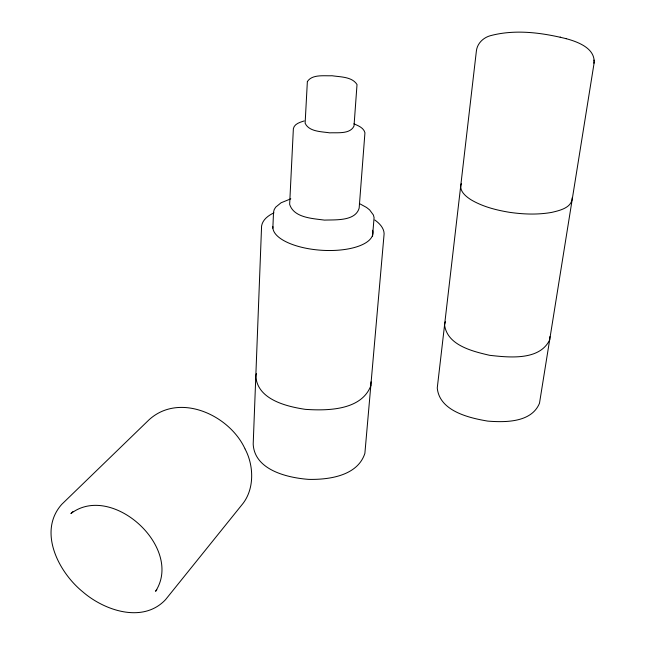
<?xml version="1.0" encoding="UTF-8"?>
<svg xmlns="http://www.w3.org/2000/svg" width="645" height="645" viewBox="0 0 645 645"><rect width="100%" height="100%" fill="white"/><g stroke="black" fill="none" stroke-linecap="round" stroke-linejoin="round"><path stroke-width="0.97" d="M566.237 38.692C541.623 32.621 515.057 29.057 490.208 35.749C483.145 37.733 477.187 43.538 476.381 51.02L437.262 387.943C439.374 411.01 468.923 417.944 487.733 421.104C505.422 422.483 531.569 422.604 539.494 403.222L593.884 64.411C596.569 48.544 577.775 41.772 565.73 38.555M593.972 63.258L593.989 62.154M593.989 61.194L594.005 60.098M272.843 228.217L273.528 212.149L274.19 209.601L275.689 207.166L281.043 202.788L290.798 198.837M572.204 197.733C572.083 207.803 559.594 210.536 551.757 212.382C537.688 214.898 523.24 214.333 509.147 212.261C496.045 210.068 482.879 206.706 471.318 199.95C465.932 196.596 458.563 190.767 461.377 183.551M370.811 385.718L371.036 381.856M549.677 339.834L549.911 336.617M372.56 236.247L374.076 217.631L373.407 215.019L369.617 209.899L366.57 207.48L359.354 203.522M255.807 376.293L256.444 373.439M444.582 324.822L445.324 321.718M370.802 385.823C361.361 410.43 327.418 410.873 305.311 409.349C286.307 406.471 257.637 399.545 255.799 376.398M549.661 339.931C539.526 360.894 508.865 357.459 489.636 355.314C472.704 351.364 447.235 345.389 444.574 324.919M156.856 589.756L155.582 591.304C183.793 547.75 111.891 482.17 70.91 513.581L73.046 511.461M274.028 212.794C268.489 215.398 262.628 219.558 261.588 226.016L253.195 444.107C254.493 470.165 287.662 477.824 308.729 479.38C329.127 479.791 357.693 475.816 364.885 453.33L383.936 235.877C385.162 229.128 379.849 223.581 374.793 219.993M304.214 120.938C300.102 122.26 294.386 123.767 293.37 128.637L289.645 204.344C293.894 217.881 312.615 218.462 324.491 220.114C335.408 219.639 355.306 221.42 359.152 208.158L364.941 132.765C363.756 127.734 358.16 125.694 353.92 123.824M560.183 37.12L560.594 37.225M244.979 448.783C229.564 415.162 179.584 391.983 149.076 419.758L61.735 504.366C37.563 531.577 58.622 572.292 82.81 591.86C104.458 610.638 142.948 623.683 165.539 599.657L241.786 504.962C254.936 489.458 253.84 465.295 245.1 449.065M372.536 230.249A50.108 20.261 3.7 0 1 325.08 250.445A50.108 20.261 3.7 0 1 272.908 226.629M307.359 81.593L305.125 123.211C309.052 131.846 321.541 131.556 329.716 132.846C337.456 132.443 350.13 134.386 354.008 126.041L357.016 84.551C352.114 76.618 340.334 77.045 332.038 75.739C324.137 76.134 312.244 74.022 307.359 81.593"/></g></svg>
